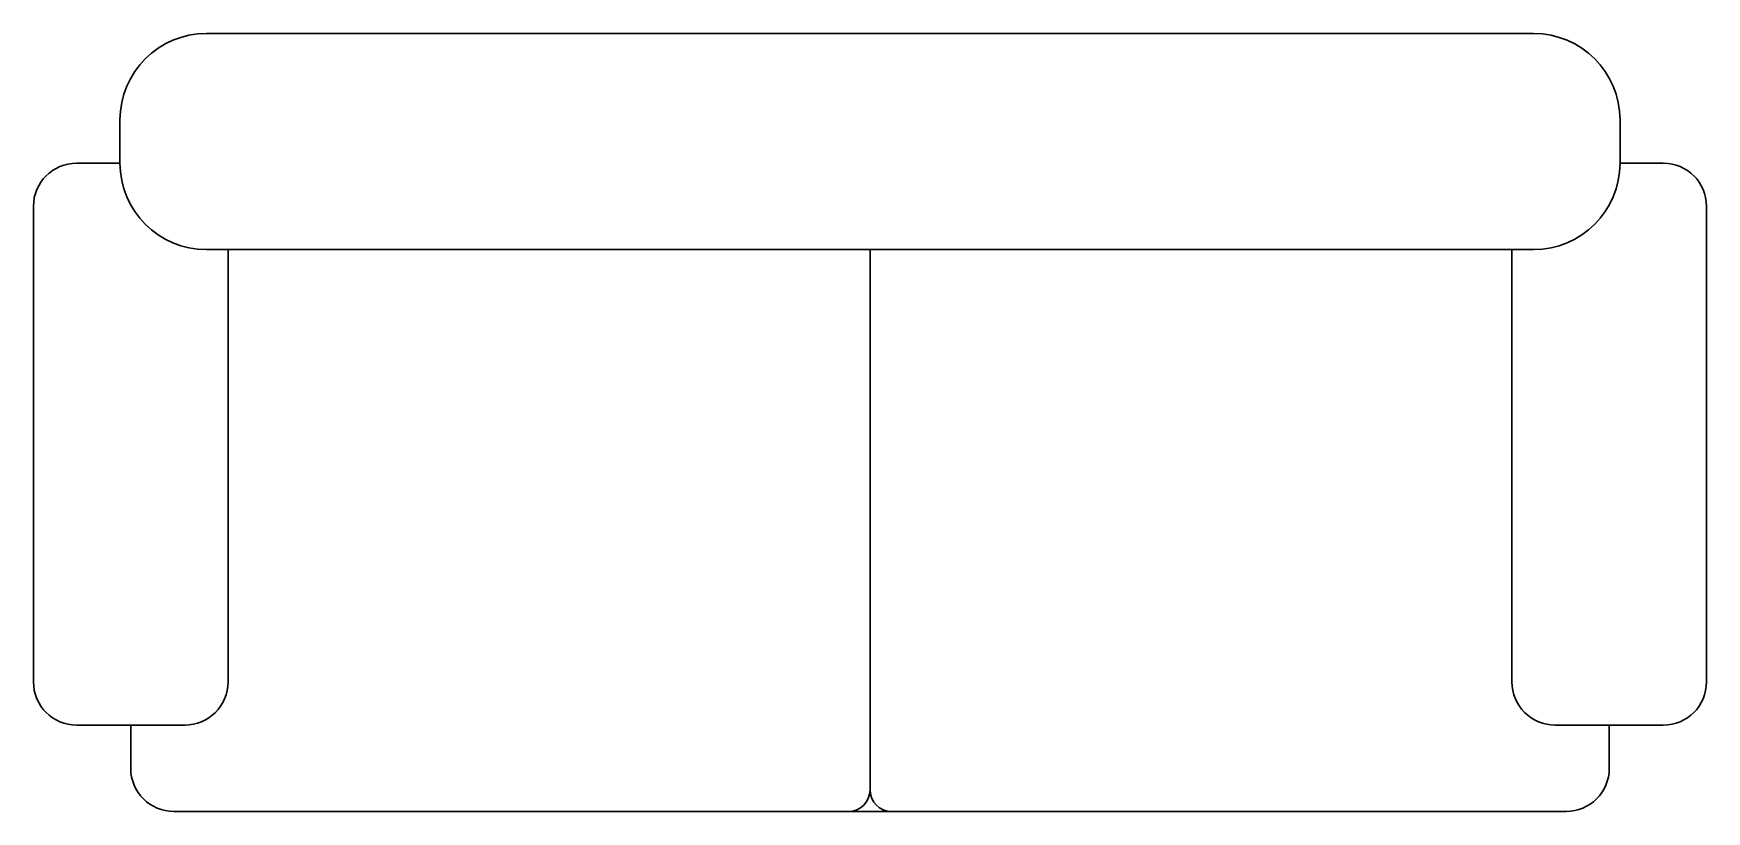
# Model space of a CAD drawing. Header units: millimetres. Extents: x 35877 to 3066687, y -650199 to -40525.
# Drawn here: x 148632.7 to 148710.1, y -178788.3 to -178752.3 of the extents above; entities that cross this region are included whole.
import ezdxf

# ---------------------------------------------------------------- set-up
doc = ezdxf.new("R2010")
doc.units = ezdxf.units.MM
doc.header["$MEASUREMENT"] = 0
doc.layers.add('FURNITURE', color=32, linetype='Continuous', lineweight=9)

msp = doc.modelspace()

# ---------------------------------------------------------------- linework, layer by layer
at = {"layer": 'FURNITURE', "lineweight": 30, "transparency": 16777216}
for p, q in [((148640.662, -178752.299, -4.698), (148702.057, -178752.299, -0.022)), ((148636.662, -178758.299, -4.698), (148636.662, -178756.299, -4.698)), ((148706.057, -178756.299, -0.022), (148706.057, -178758.299, -0.022)), ((148636.662, -178758.299, -4.698), (148634.662, -178758.299, -4.698)), ((148706.057, -178758.299, -0.022), (148708.057, -178758.299, -0.022)), ((148632.662, -178760.299, -4.698), (148632.662, -178782.299, -4.698)), ((148710.057, -178760.299, -0.022), (148710.057, -178782.299, -0.022)), ((148640.662, -178762.299, -4.698), (148702.057, -178762.299, -0.022)), ((148641.662, -178762.299, -4.698), (148641.662, -178782.299, -4.698)), ((148671.36, -178787.299, 1.405), (148671.36, -178762.299, 1.405)), ((148701.057, -178762.299, -0.022), (148701.057, -178782.299, -0.022)), ((148634.662, -178784.299, -4.698), (148639.662, -178784.299, -4.698)), ((148637.162, -178784.299, -4.698), (148637.162, -178786.299, -4.698)), ((148708.057, -178784.299, -0.022), (148703.057, -178784.299, -0.022)), ((148705.557, -178784.299, -0.022), (148705.557, -178786.299, -0.022)), ((148660.461, -178788.299, 2.926), (148639.162, -178788.299, -4.698)), ((148675.89, -178788.299, -0.022), (148654.223, -178788.299, -0.022)), ((148674.89, -178788.299, -0.022), (148703.557, -178788.299, -0.022))]:
    msp.add_line(p, q, dxfattribs=at)
for centre, radius, start, end in [((148640.662, -178756.299, -4.698), 4, 90, 180), ((148702.057, -178756.299, -0.022), 4, 0, 90), ((148634.662, -178760.299, -4.698), 2, 90, 180), ((148640.662, -178758.299, -4.698), 4, 180, 270), ((148702.057, -178758.299, -0.022), 4, 270, 0), ((148708.057, -178760.299, -0.022), 2, 0, 90), ((148634.662, -178782.299, -4.698), 2, 180, 270), ((148639.662, -178782.299, -4.698), 2, 270, 0), ((148703.057, -178782.299, -0.022), 2, 180, 270), ((148708.057, -178782.299, -0.022), 2, 270, 0), ((148639.162, -178786.299, -4.698), 2, 180, 270), ((148703.557, -178786.299, -0.022), 2, 270, 0), ((148670.36, -178787.299, 1.405), 1, 270, 0), ((148672.36, -178787.299, 1.405), 1, 180, 270)]:
    msp.add_arc(centre, radius, start, end, dxfattribs=at)

doc.saveas('drawing.dxf')
